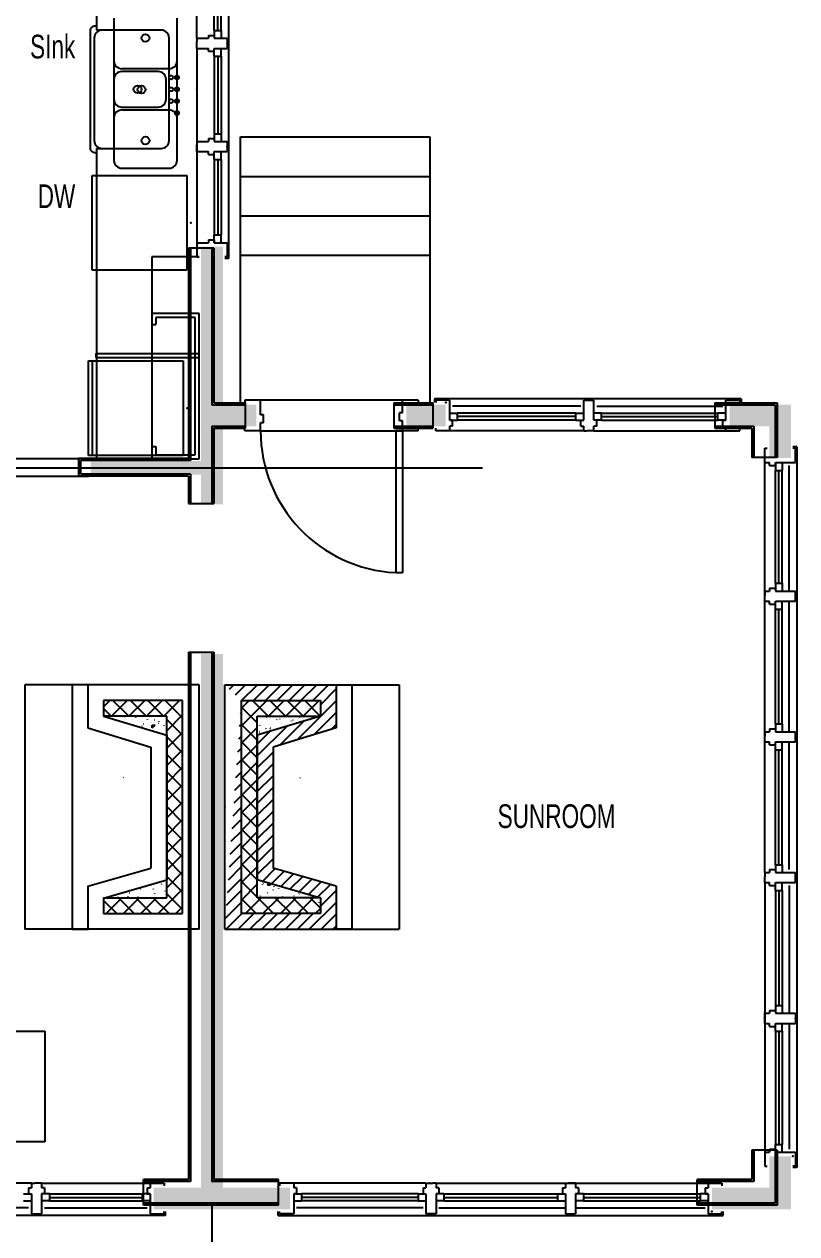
# Model space of a CAD drawing. Extents: x -743 to 664, y -463 to 298.
# Drawn here: x 214.3 to 410.2, y -292.5 to 14.1 of the extents above; entities that cross this region are included whole.
import ezdxf
from ezdxf.enums import TextEntityAlignment as Align

# ---------------------------------------------------------------- set-up
doc = ezdxf.new("R2010")
doc.units = 0
doc.header["$MEASUREMENT"] = 0
for name, color, linetype in [('1.1COLLINE', 7, 'Continuous'), ('1.1DEMO', 3, 'Continuous'), ('1.1DRWDWS', 1, 'Continuous'), ('1.1FILL', 7, 'Continuous'), ('1.1NOTES', 11, 'Continuous'), ('1.1RMNAMES', 5, 'Continuous'), ('1.1WALL', 7, 'Continuous')]:
    doc.layers.add(name, color=color, linetype=linetype)
doc.styles.add('DCADTXTSTYLE35', font='ARIAL NARROW')
doc.styles.add('DCADTXTSTYLE36', font='ARIAL NARROW')
doc.styles.add('DCADTXTSTYLE57', font='ARIAL NARROW')
pattern_1 = [(45, (0, 0), (-2.20971, 2.20971), []), (-45, (0, 0), (2.20971, 2.20971), [])]
pattern_2 = [(0, (0, 0), (0, 12), [0.75, -11.25]), (90, (0.75, 0), (-12, 7e-16), [0.75, -11.25]), (45, (0, 0), (-12, 12), [1.06066, -15.9099]), (45, (12, 0), (-12, 12), [1.0607, -15.9099]), (0, (6.75, 4.5), (0, 12), [0.75, -11.25]), (90, (6.75, 15.75), (-12, 7e-16), [0.75, -11.25]), (45, (6.75, 15.75), (-12, 12), [1.06066, -15.9099]), (45, (18.75, 15.75), (-12, 12), [1.06066, -15.9099]), (20, (0, 0), (-1.02606, 2.819078), [-2.925, 0.075]), (55, (0, 0), (-2.457456, 1.72073), [-2.925, 0.075]), (80, (0, 0), (-2.954423, 0.520945), [-2.925, 0.075])]

msp = doc.modelspace()

# ---------------------------------------------------------------- hatches: boundary and pattern name
at = {"layer": '1.1DRWDWS', "linetype": 'Continuous', "ltscale": 383.987732}
h = msp.add_hatch(dxfattribs=at)
h.set_pattern_fill('ansi31', color=11, scale=2.125, style=0, pattern_type=2)
h.set_pattern_definition([(45, (0, 0), (-1.502602, 1.502602), [])])
h.paths.add_polyline_path([(265.2, -153.28), (293.43, -153.28), (293.43, -164.22), (277.43, -169.07), (277.43, -199.74), (293.43, -204.33), (293.43, -215.28), (265.2, -215.28), (269.43, -157.28), (289.43, -157.28), (289.43, -161.21), (273.43, -166.06), (273.43, -202.75), (289.18, -207.28), (289.43, -211.28), (269.43, -211.28), (269.43, -157.28)], flags=0)
h = msp.add_hatch(dxfattribs=at)
h.set_pattern_fill('ansi37', color=11, scale=3.125, style=0, pattern_type=2)
h.set_pattern_definition(pattern_1)
h.paths.add_polyline_path([(234.71, -161.28), (234.48, -157.28), (254.48, -157.28), (254.48, -211.28), (234.48, -211.28), (234.48, -207.28), (250.48, -207.28), (250.48, -161.28)], flags=0)
h = msp.add_hatch(dxfattribs=at)
h.set_pattern_fill('ansi37', color=11, scale=3.125, style=0, pattern_type=2)
h.set_pattern_definition(pattern_1)
h.paths.add_polyline_path([(289.2, -161.28), (289.43, -157.28), (269.43, -157.28), (269.43, -211.28), (289.43, -211.28), (289.43, -207.28), (273.43, -207.28), (273.43, -161.28)], flags=0)
h = msp.add_hatch(dxfattribs=at)
h.set_pattern_fill('concrete', color=11, scale=0.75, style=0, pattern_type=2)
h.set_pattern_definition(pattern_2)
h.paths.add_polyline_path([(250.48, -161.28), (250.48, -166.06), (234.71, -161.28)], flags=0)
h = msp.add_hatch(dxfattribs=at)
h.set_pattern_fill('concrete', color=11, scale=0.75, style=0, pattern_type=2)
h.set_pattern_definition(pattern_2)
h.paths.add_polyline_path([(273.43, -161.28), (273.43, -166.06), (289.2, -161.28)], flags=0)
h = msp.add_hatch(dxfattribs=at)
h.set_pattern_fill('concrete', color=11, scale=0.75, style=0, pattern_type=2)
h.set_pattern_definition(pattern_2)
h.paths.add_polyline_path([(250.48, -207.54), (250.48, -202.75), (234.71, -207.54)], flags=0)
h = msp.add_hatch(dxfattribs=at)
h.set_pattern_fill('concrete', color=11, scale=0.75, style=0, pattern_type=2)
h.set_pattern_definition(pattern_2)
h.paths.add_polyline_path([(273.43, -207.54), (273.43, -202.75), (289.2, -207.54)], flags=0)
at = {"layer": '1.1FILL', "linetype": 'Continuous', "ltscale": 8}
for points in [[(259.2, -87.78), (259.2, -96.53), (231.2, -96.53), (231.2, -100.03), (259.2, -100.03), (259.2, -107.53), (264.7, -107.53), (264.7, -87.78), (273.2, -87.78), (273.2, -82.28), (264.7, -82.28), (264.7, -42.28), (259.2, -42.28)], [(311.2, -82.28), (311.2, -87.78), (321.2, -87.78), (321.2, -82.28)], [(393.2, -82.28), (393.2, -87.78), (403.2, -87.78), (403.2, -95.78), (408.7, -95.78), (408.7, -82.28)], [(281.7, -286.28), (281.7, -280.78), (264.7, -280.78), (264.7, -145.53), (259.2, -145.53), (259.2, -280.78), (247.2, -280.78), (247.2, -286.28)], [(408.7, -286.28), (408.7, -272.78), (403.2, -272.78), (403.2, -280.78), (388.7, -280.78), (388.7, -286.28)]]:
    msp.add_hatch(color=7, dxfattribs=at).paths.add_polyline_path(points, flags=0)

# ---------------------------------------------------------------- linework, layer by layer
at = {"layer": '1.1COLLINE', "color": 7, "linetype": 'Continuous', "ltscale": 96}
msp.add_line((-250.48, -98.28), (330.5, -98.28), dxfattribs=at)
at = {"layer": '1.1DEMO', "color": 11, "linetype": 'Continuous', "ltscale": 2}
for p, q in [((237.08, 15.64), (237.08, -20.36)), ((253.08, -20.36), (253.08, 15.64)), ((251.08, 2.87), (239.08, 2.87)), ((248.3, 2.14), (239.08, 2.14)), ((250.3, -4.86), (250.3, 0.14)), ((239.08, -6.86), (248.3, -6.86)), ((239.08, -7.6), (251.08, -7.6)), ((239.08, -22.36), (251.08, -22.36)), ((232.61, -69.34), (258.7, -69.34)), ((232.61, -70.34), (232.61, -69.34)), ((232.61, -70.34), (258.7, -70.34)), ((258.7, -70.34), (258.7, -69.34)), ((230.65, -95.15), (230.65, -71.15)), ((230.65, -71.15), (231.65, -71.15)), ((231.65, -71.15), (254.65, -71.15)), ((231.65, -95.15), (231.65, -71.15)), ((254.65, -71.15), (254.65, -95.15)), ((259.2, -87.78), (259.2, -87.78)), ((231.65, -95.15), (230.65, -95.15)), ((254.65, -95.15), (231.65, -95.15))]:
    msp.add_line(p, q, dxfattribs=at)
for centre, radius in [((245.08, 10.64), 1), ((251.58, 0.64), 0.5), ((243.08, -2.36), 1), ((251.58, -2.36), 0.5), ((251.58, -5.36), 0.5), ((245.08, -15.36), 1)]:
    msp.add_circle(centre, radius, dxfattribs=at)
for centre, start, end in [((239.08, 4.87), 180, 270), ((251.08, 4.87), 270, 360), ((239.08, 0.14), 90, 180), ((248.3, 0.14), 0, 90), ((239.08, -4.86), 180, 270), ((248.3, -4.86), 270, 360), ((239.08, -9.6), 90, 180), ((251.08, -9.6), 0, 90), ((239.08, -20.36), 180, 270), ((251.08, -20.36), 270, 360)]:
    msp.add_arc(centre, 2, start, end, dxfattribs=at)
msp.add_point((255.65, -83.15), dxfattribs=at)
at = {"layer": '1.1DRWDWS', "color": 3, "linetype": 'Continuous', "ltscale": 12}
for p, q in [((232.7, 41.72), (232.7, 12.64)), ((263.39, 12.57), (263.39, 31.72)), ((262.52, 12.57), (264.27, 12.57)), ((262.52, 12.57), (262.52, 10.57)), ((264.27, 12.57), (264.27, 10.57)), ((262.52, 6.02), (262.52, 8.02)), ((264.27, 6.02), (264.27, 8.02)), ((262.52, 6.02), (264.27, 6.02)), ((263.39, 6.02), (263.39, -13.61)), ((262.52, -13.61), (264.27, -13.61)), ((262.52, -13.61), (262.52, -15.61)), ((264.27, -13.61), (264.27, -15.61)), ((269.2, -81.78), (269.2, -14.42)), ((269.2, -14.42), (317.2, -14.42)), ((317.2, -14.42), (317.2, -81.78)), ((232.7, -17.36), (232.7, -96.03)), ((262.52, -20.16), (262.52, -18.16)), ((264.27, -20.16), (264.27, -18.16)), ((262.52, -20.16), (264.27, -20.16)), ((263.39, -20.16), (263.39, -39.27)), ((269.2, -24.42), (317.2, -24.42)), ((269.2, -34.42), (317.2, -34.42)), ((262.52, -39.27), (264.27, -39.27)), ((262.52, -41.27), (262.52, -39.27)), ((264.27, -41.27), (264.27, -39.27)), ((269.2, -44.42), (317.2, -44.42)), ((258.7, -59.17), (246.7, -59.17)), ((246.7, -59.17), (246.7, -61.97)), ((257.7, -60.17), (247.7, -60.17)), ((247.7, -60.17), (247.7, -61.97)), ((257.7, -95.03), (257.7, -60.17)), ((258.7, -96.03), (258.7, -59.17)), ((246.7, -61.97), (247.7, -61.97)), ((270.26, -81.15), (270.26, -81.78)), ((314.2, -81.15), (314.2, -81.78)), ((322.2, -84.46), (324.2, -84.46)), ((324.2, -86.21), (324.2, -84.46)), ((354.17, -85.33), (324.2, -85.33)), ((354.17, -86.21), (354.17, -84.46)), ((354.17, -84.46), (356.17, -84.46)), ((360.72, -84.46), (358.72, -84.46)), ((360.72, -86.21), (360.72, -84.46)), ((360.72, -85.33), (390.18, -85.33)), ((390.18, -86.21), (390.18, -84.46)), ((392.18, -84.46), (390.18, -84.46)), ((270.26, -88.9), (270.26, -88.28)), ((314.2, -88.9), (314.2, -88.28)), ((322.2, -86.21), (324.2, -86.21)), ((354.17, -86.21), (356.17, -86.21)), ((360.72, -86.21), (358.72, -86.21)), ((392.18, -86.21), (390.18, -86.21)), ((246.7, -92.91), (246.7, -96.03)), ((246.7, -92.91), (247.7, -92.91)), ((247.7, -92.91), (247.7, -95.03)), ((247.7, -95.03), (257.7, -95.03)), ((246.7, -96.03), (258.7, -96.03)), ((404.77, -96.94), (404.77, -98.94)), ((406.52, -96.94), (406.52, -98.94)), ((404.77, -98.94), (406.52, -98.94)), ((405.64, -127.54), (405.64, -98.94)), ((404.77, -127.54), (406.52, -127.54)), ((404.77, -127.54), (404.77, -129.54)), ((406.52, -127.54), (406.52, -129.54)), ((404.77, -134.09), (404.77, -132.09)), ((404.77, -134.09), (406.52, -134.09)), ((405.64, -163.22), (405.64, -134.09)), ((406.52, -134.09), (406.52, -132.09)), ((404.77, -163.22), (406.52, -163.22)), ((404.77, -163.22), (404.77, -165.22)), ((406.52, -163.22), (406.52, -165.22)), ((404.77, -169.77), (404.77, -167.77)), ((406.52, -169.77), (406.52, -167.77)), ((404.77, -169.77), (406.52, -169.77)), ((405.64, -198.9), (405.64, -169.77)), ((404.77, -198.9), (406.52, -198.9)), ((404.77, -198.9), (404.77, -200.9)), ((406.52, -198.9), (406.52, -200.9)), ((404.77, -205.45), (404.77, -203.45)), ((406.52, -205.45), (406.52, -203.45)), ((404.77, -205.45), (406.52, -205.45)), ((405.64, -205.45), (405.64, -234.57)), ((404.77, -234.57), (406.52, -234.57)), ((404.77, -234.57), (404.77, -236.57)), ((406.52, -234.57), (406.52, -236.57)), ((404.77, -241.12), (404.77, -239.12)), ((406.52, -241.12), (406.52, -239.12)), ((404.77, -241.12), (406.52, -241.12)), ((405.64, -241.12), (405.64, -269.78)), ((404.77, -269.78), (406.52, -269.78)), ((404.77, -271.78), (404.77, -269.78)), ((406.52, -271.78), (406.52, -269.78)), ((214.2, -282.34), (216.2, -282.34)), ((214.2, -284.09), (216.2, -284.09)), ((220.75, -282.34), (218.75, -282.34)), ((220.75, -284.09), (218.75, -284.09)), ((220.75, -282.34), (220.75, -284.09)), ((220.75, -283.22), (244.24, -283.22)), ((244.24, -282.34), (244.24, -284.09)), ((246.24, -282.34), (244.24, -282.34)), ((246.24, -284.09), (244.24, -284.09)), ((282.66, -282.34), (284.66, -282.34)), ((282.66, -284.09), (284.66, -284.09)), ((284.66, -282.34), (284.66, -284.09)), ((314.19, -283.22), (284.66, -283.22)), ((314.19, -282.34), (314.19, -284.09)), ((314.19, -282.34), (316.19, -282.34)), ((314.19, -284.09), (316.19, -284.09)), ((320.74, -282.34), (318.74, -282.34)), ((320.74, -284.09), (318.74, -284.09)), ((320.74, -282.34), (320.74, -284.09)), ((320.74, -283.22), (349.54, -283.22)), ((349.54, -282.34), (349.54, -284.09)), ((349.54, -282.34), (351.54, -282.34)), ((349.54, -284.09), (351.54, -284.09)), ((356.09, -282.34), (354.09, -282.34)), ((356.09, -284.09), (354.09, -284.09)), ((356.09, -282.34), (356.09, -284.09)), ((356.09, -283.22), (385.7, -283.22)), ((385.7, -282.34), (385.7, -284.09)), ((387.7, -282.34), (385.7, -282.34)), ((387.7, -284.09), (385.7, -284.09))]:
    msp.add_line(p, q, dxfattribs=at)
at = {"layer": '1.1DRWDWS', "color": 7, "linetype": 'Continuous', "ltscale": 12}
for p, q in [((266.2, -45.21), (266.2, 37.57)), ((258.08, 10.57), (258.08, 33.72)), ((258.08, 8.02), (258.08, -41.27)), ((396.12, -80.78), (318.36, -80.78)), ((356.17, -88.9), (322.2, -88.9)), ((358.72, -88.9), (392.18, -88.9)), ((410.2, -93), (410.2, -275.62)), ((402.08, -200.9), (402.08, -96.94)), ((402.08, -203.45), (402.08, -271.78)), ((216.2, -279.65), (188.2, -279.65)), ((218.75, -279.65), (246.24, -279.65)), ((316.19, -279.65), (282.66, -279.65)), ((318.74, -279.65), (387.7, -279.65)), ((250.17, -287.78), (184.36, -287.78)), ((278.73, -287.78), (391.55, -287.78))]:
    msp.add_line(p, q, dxfattribs=at)
at = {"layer": '1.1DRWDWS', "color": 11, "linetype": 'Continuous', "ltscale": 24}
for p, q in [((262.52, 12.57), (262.52, 31.72)), ((264.27, 12.57), (264.27, 31.72)), ((262.52, 6.02), (262.52, -13.61)), ((264.27, 6.02), (264.27, -13.61)), ((262.52, -20.16), (262.52, -39.27)), ((264.27, -20.16), (264.27, -39.27)), ((310.2, -81.15), (274.26, -81.15)), ((354.17, -84.46), (324.2, -84.46)), ((360.72, -84.46), (390.18, -84.46)), ((274.26, -88.9), (310.26, -88.9)), ((354.17, -86.21), (324.2, -86.21)), ((360.72, -86.21), (390.18, -86.21)), ((404.77, -127.54), (404.77, -98.94)), ((406.52, -127.54), (406.52, -98.94)), ((404.77, -163.22), (404.77, -134.09)), ((406.52, -163.22), (406.52, -134.09)), ((404.77, -198.9), (404.77, -169.77)), ((406.52, -198.9), (406.52, -169.77)), ((404.77, -205.45), (404.77, -234.57)), ((406.52, -205.45), (406.52, -234.57)), ((404.77, -241.12), (404.77, -269.78)), ((406.52, -241.12), (406.52, -269.78)), ((220.75, -282.34), (244.24, -282.34)), ((220.75, -284.09), (244.24, -284.09)), ((314.19, -282.34), (284.66, -282.34)), ((314.19, -284.09), (284.66, -284.09)), ((320.74, -282.34), (349.54, -282.34)), ((320.74, -284.09), (349.54, -284.09)), ((356.09, -282.34), (385.7, -282.34)), ((356.09, -284.09), (385.7, -284.09))]:
    msp.add_line(p, q, dxfattribs=at)
at = {"layer": '1.1DRWDWS', "color": 1, "linetype": 'Continuous', "ltscale": 12}
for p, q in [((231.09, 12.64), (231.09, -17.36)), ((232.7, 13.64), (232.09, 13.64)), ((249.08, 12.64), (232.7, 12.64)), ((232.09, 10.64), (232.09, -15.36)), ((251.08, -15.36), (251.08, 10.64)), ((232.09, -18.36), (232.7, -18.36)), ((232.7, -17.36), (249.08, -17.36)), ((230.48, -153.28), (214.48, -153.28)), ((214.48, -153.28), (214.48, -215.28)), ((293.43, -153.28), (309.43, -153.28)), ((309.43, -153.28), (309.43, -215.28)), ((234.48, -161.21), (250.48, -166.06)), ((289.43, -161.21), (273.43, -166.06)), ((250.48, -166.06), (250.48, -202.75)), ((273.43, -166.06), (273.43, -202.75)), ((234.48, -207.35), (250.48, -202.75)), ((289.43, -207.35), (273.43, -202.75)), ((230.48, -215.28), (214.48, -215.28)), ((293.43, -215.28), (309.43, -215.28))]:
    msp.add_line(p, q, dxfattribs=at)
at = {"layer": '1.1DRWDWS', "color": 3, "linetype": 'Continuous', "ltscale": 24}
for p, q in [((258.08, 10.57), (258.08, 9.82)), ((258.08, 10.57), (261.02, 10.57)), ((258.08, 8.02), (258.08, 9.77)), ((261.02, 11.32), (261.02, 10.57)), ((261.02, 11.32), (262.52, 11.32)), ((262.52, 11.32), (262.52, 10.57)), ((262.52, 10.57), (265.83, 10.57)), ((265.83, 10.57), (265.83, 8.02)), ((258.08, 8.02), (261.02, 8.02)), ((261.02, 7.27), (261.02, 8.02)), ((261.02, 7.27), (262.52, 7.27)), ((262.52, 7.27), (262.52, 8.02)), ((262.52, 8.02), (265.83, 8.02)), ((261.02, -14.86), (261.02, -15.61)), ((261.02, -14.86), (262.52, -14.86)), ((262.52, -14.86), (262.52, -15.61)), ((258.08, -15.61), (258.08, -16.36)), ((258.08, -15.61), (261.02, -15.61)), ((258.08, -18.16), (258.08, -16.41)), ((258.08, -18.16), (261.02, -18.16)), ((261.02, -18.91), (261.02, -18.16)), ((262.52, -15.61), (265.83, -15.61)), ((262.52, -18.91), (262.52, -18.16)), ((262.52, -18.16), (265.83, -18.16)), ((265.83, -15.61), (265.83, -18.16)), ((261.02, -18.91), (262.52, -18.91)), ((258.08, -41.27), (261.02, -41.27)), ((258.08, -41.27), (258.08, -44.86)), ((261.02, -40.52), (261.02, -41.27)), ((261.02, -40.52), (262.52, -40.52)), ((262.52, -40.52), (262.52, -41.27)), ((262.52, -41.27), (265.83, -41.27)), ((265.83, -41.27), (265.83, -44.86)), ((258.08, -44.86), (258.7, -44.86)), ((265.83, -44.86), (265.2, -44.86)), ((274.26, -81.15), (270.26, -81.15)), ((274.26, -84.9), (274.26, -81.15)), ((314.2, -81.15), (310.2, -81.15)), ((310.2, -84.4), (310.2, -81.15)), ((318.7, -81.15), (318.7, -81.78)), ((322.2, -81.15), (318.7, -81.15)), ((322.2, -86.21), (322.2, -81.15)), ((356.17, -86.21), (356.17, -81.15)), ((356.17, -81.15), (358.72, -81.15)), ((358.72, -86.21), (358.72, -81.15)), ((392.18, -81.15), (395.77, -81.15)), ((392.18, -86.21), (392.18, -81.15)), ((395.77, -81.15), (395.77, -81.78)), ((275.01, -84.9), (274.26, -84.9)), ((275.01, -86.9), (275.01, -84.9)), ((310.2, -84.4), (309.45, -84.4)), ((309.45, -86.4), (309.45, -84.4)), ((274.26, -88.9), (270.26, -88.9)), ((274.26, -88.9), (274.26, -86.9)), ((275.01, -86.9), (274.26, -86.9)), ((308.51, -88.9), (308.51, -124.9)), ((310.26, -88.9), (308.51, -88.9)), ((310.2, -86.4), (309.45, -86.4)), ((310.2, -88.9), (310.2, -86.4)), ((314.2, -88.9), (310.2, -88.9)), ((310.26, -88.9), (310.26, -124.9)), ((318.7, -88.9), (318.7, -88.28)), ((322.2, -88.9), (318.7, -88.9)), ((322.95, -86.21), (322.2, -86.21)), ((322.2, -88.9), (322.2, -87.71)), ((322.95, -87.71), (322.2, -87.71)), ((322.95, -87.71), (322.95, -86.21)), ((355.42, -86.21), (356.17, -86.21)), ((355.42, -87.71), (355.42, -86.21)), ((355.42, -87.71), (356.17, -87.71)), ((356.17, -88.9), (356.17, -87.71)), ((356.17, -88.9), (356.92, -88.9)), ((358.72, -88.9), (356.97, -88.9)), ((359.47, -86.21), (358.72, -86.21)), ((358.72, -88.9), (358.72, -87.71)), ((359.47, -87.71), (358.72, -87.71)), ((359.47, -87.71), (359.47, -86.21)), ((391.43, -86.21), (392.18, -86.21)), ((391.43, -87.71), (391.43, -86.21)), ((391.43, -87.71), (392.18, -87.71)), ((392.18, -88.9), (392.18, -87.71)), ((392.18, -88.9), (395.77, -88.9)), ((395.77, -88.9), (395.77, -88.28)), ((402.08, -96.94), (402.08, -93.35)), ((402.08, -93.35), (402.7, -93.35)), ((409.83, -93.35), (409.2, -93.35)), ((409.83, -96.94), (409.83, -93.35)), ((402.08, -96.94), (403.27, -96.94)), ((403.27, -97.69), (403.27, -96.94)), ((403.27, -97.69), (404.77, -97.69)), ((404.77, -96.94), (409.83, -96.94)), ((404.77, -97.69), (404.77, -96.94)), ((310.26, -124.9), (308.51, -124.9)), ((402.08, -129.54), (402.08, -130.66)), ((402.08, -129.54), (403.27, -129.54)), ((402.08, -132.09), (402.08, -130.71)), ((403.27, -128.79), (403.27, -129.54)), ((403.27, -128.79), (404.77, -128.79)), ((404.77, -128.79), (404.77, -129.54)), ((404.77, -129.54), (409.83, -129.54)), ((409.83, -132.09), (409.83, -129.54)), ((402.08, -132.09), (403.27, -132.09)), ((403.27, -132.84), (403.27, -132.09)), ((403.27, -132.84), (404.77, -132.84)), ((404.77, -132.84), (404.77, -132.09)), ((404.77, -132.09), (409.83, -132.09)), ((402.08, -165.22), (402.08, -166.34)), ((402.08, -165.22), (403.27, -165.22)), ((403.27, -164.47), (403.27, -165.22)), ((403.27, -164.47), (404.77, -164.47)), ((404.77, -164.47), (404.77, -165.22)), ((404.77, -165.22), (409.83, -165.22)), ((409.83, -167.77), (409.83, -165.22)), ((402.08, -167.77), (402.08, -166.39)), ((402.08, -167.77), (403.27, -167.77)), ((403.27, -168.52), (403.27, -167.77)), ((403.27, -168.52), (404.77, -168.52)), ((404.77, -168.52), (404.77, -167.77)), ((404.77, -167.77), (409.83, -167.77)), ((402.08, -200.9), (402.08, -202.01)), ((402.08, -200.9), (403.27, -200.9)), ((402.08, -203.45), (402.08, -202.06)), ((403.27, -200.15), (403.27, -200.9)), ((403.27, -200.15), (404.77, -200.15)), ((404.77, -200.15), (404.77, -200.9)), ((404.77, -200.9), (409.83, -200.9)), ((409.83, -203.45), (409.83, -200.9)), ((402.08, -203.45), (403.27, -203.45)), ((403.27, -204.2), (403.27, -203.45)), ((403.27, -204.2), (404.77, -204.2)), ((404.77, -204.2), (404.77, -203.45)), ((404.77, -203.45), (409.83, -203.45)), ((403.27, -235.82), (403.27, -236.57)), ((403.27, -235.82), (404.77, -235.82)), ((404.77, -235.82), (404.77, -236.57)), ((402.08, -236.57), (402.08, -236.36)), ((402.08, -239.12), (402.08, -236.41)), ((402.08, -236.57), (403.27, -236.57)), ((402.08, -239.12), (403.27, -239.12)), ((403.27, -239.87), (403.27, -239.12)), ((404.77, -236.57), (409.83, -236.57)), ((404.77, -239.87), (404.77, -239.12)), ((404.77, -239.12), (409.83, -239.12)), ((409.83, -236.57), (409.83, -239.12)), ((403.27, -239.87), (404.77, -239.87)), ((402.08, -271.78), (403.27, -271.78)), ((402.08, -271.78), (402.08, -275.28)), ((403.27, -271.03), (403.27, -271.78)), ((403.27, -271.03), (404.77, -271.03)), ((404.77, -271.03), (404.77, -271.78)), ((404.77, -271.78), (409.83, -271.78)), ((409.83, -271.78), (409.83, -275.28)), ((402.08, -275.28), (402.7, -275.28)), ((409.83, -275.28), (409.2, -275.28)), ((215.45, -280.84), (216.2, -280.84)), ((215.45, -280.84), (215.45, -282.34)), ((216.2, -279.65), (216.95, -279.65)), ((216.2, -279.65), (216.2, -280.84)), ((218.75, -279.65), (217, -279.65)), ((218.75, -279.65), (218.75, -280.84)), ((219.5, -280.84), (218.75, -280.84)), ((219.5, -280.84), (219.5, -282.34)), ((245.49, -280.84), (246.24, -280.84)), ((245.49, -280.84), (245.49, -282.34)), ((246.24, -279.65), (246.24, -280.84)), ((246.24, -279.65), (249.83, -279.65)), ((249.83, -279.65), (249.83, -280.28)), ((282.66, -279.65), (279.08, -279.65)), ((279.08, -279.65), (279.08, -280.28)), ((282.66, -279.65), (282.66, -280.84)), ((283.41, -280.84), (282.66, -280.84)), ((283.41, -280.84), (283.41, -282.34)), ((315.44, -280.84), (316.19, -280.84)), ((315.44, -280.84), (315.44, -282.34)), ((316.19, -279.65), (317.94, -279.65)), ((316.19, -279.65), (316.19, -280.84)), ((318.74, -279.65), (317.99, -279.65)), ((318.74, -279.65), (318.74, -280.84)), ((319.49, -280.84), (318.74, -280.84)), ((319.49, -280.84), (319.49, -282.34)), ((350.79, -280.84), (351.54, -280.84)), ((350.79, -280.84), (350.79, -282.34)), ((351.54, -279.65), (352.29, -279.65)), ((351.54, -279.65), (351.54, -280.84)), ((354.09, -279.65), (352.34, -279.65)), ((354.09, -279.65), (354.09, -280.84)), ((354.84, -280.84), (354.09, -280.84)), ((354.84, -280.84), (354.84, -282.34)), ((386.95, -280.84), (387.7, -280.84)), ((386.95, -280.84), (386.95, -282.34)), ((387.7, -279.65), (387.7, -280.84)), ((387.7, -279.65), (391.2, -279.65)), ((391.2, -279.65), (391.2, -280.28)), ((215.45, -282.34), (216.2, -282.34)), ((216.2, -282.34), (216.2, -287.4)), ((219.5, -282.34), (218.75, -282.34)), ((218.75, -282.34), (218.75, -287.4)), ((245.49, -282.34), (246.24, -282.34)), ((246.24, -282.34), (246.24, -287.4)), ((282.66, -282.34), (282.66, -287.4)), ((283.41, -282.34), (282.66, -282.34)), ((315.44, -282.34), (316.19, -282.34)), ((316.19, -282.34), (316.19, -287.4)), ((319.49, -282.34), (318.74, -282.34)), ((318.74, -282.34), (318.74, -287.4)), ((350.79, -282.34), (351.54, -282.34)), ((351.54, -282.34), (351.54, -287.4)), ((354.84, -282.34), (354.09, -282.34)), ((354.09, -282.34), (354.09, -287.4)), ((386.95, -282.34), (387.7, -282.34)), ((387.7, -282.34), (387.7, -287.4)), ((216.2, -287.4), (218.75, -287.4)), ((246.24, -287.4), (249.83, -287.4)), ((249.83, -287.4), (249.83, -286.78)), ((279.08, -287.4), (279.08, -286.78)), ((282.66, -287.4), (279.08, -287.4)), ((318.74, -287.4), (316.19, -287.4)), ((351.54, -287.4), (354.09, -287.4)), ((387.7, -287.4), (391.2, -287.4)), ((391.2, -287.4), (391.2, -286.78))]:
    msp.add_line(p, q, dxfattribs=at)
at = {"layer": '1.1DRWDWS', "color": 1, "linetype": 'Continuous', "ltscale": 2.0004}
for p, q in [((231.6, -48.22), (231.6, -24.22)), ((231.6, -24.22), (232.6, -24.22)), ((232.6, -48.22), (231.6, -48.22))]:
    msp.add_line(p, q, dxfattribs=at)
at = {"layer": '1.1DRWDWS', "color": 1, "linetype": 'Continuous', "ltscale": 6}
for p, q in [((232.6, -24.22), (255.6, -24.22)), ((255.6, -24.22), (255.6, -48.22)), ((255.6, -48.22), (232.6, -48.22))]:
    msp.add_line(p, q, dxfattribs=at)
at = {"layer": '1.1DRWDWS', "color": 1, "linetype": 'Continuous', "ltscale": 8}
for p, q in [((258.7, -44.86), (246.7, -44.86)), ((246.7, -44.86), (246.7, -95.91)), ((230.7, -96.03), (64.53, -96.03)), ((230.7, -100.53), (64.53, -100.53)), ((226.48, -153.28), (226.48, -215.28)), ((297.43, -153.28), (297.43, -215.28))]:
    msp.add_line(p, q, dxfattribs=at)
at = {"layer": '1.1DRWDWS', "color": 7, "linetype": 'Continuous', "ltscale": 24}
for p, q in [((266.2, -45.21), (265.2, -45.21)), ((318.36, -80.78), (318.36, -81.78)), ((396.12, -80.78), (396.12, -81.78)), ((410.2, -93), (409.2, -93)), ((410.2, -275.62), (409.2, -275.62)), ((250.17, -287.78), (250.17, -286.78)), ((278.73, -287.78), (278.73, -286.78)), ((391.55, -287.78), (391.55, -286.78))]:
    msp.add_line(p, q, dxfattribs=at)
at = {"layer": '1.1DRWDWS', "color": 11, "linetype": 'Continuous', "ltscale": 3}
for p, q in [((355.42, -82.71), (322.95, -82.71)), ((359.47, -82.71), (391.43, -82.71)), ((408.27, -129.54), (408.27, -97.69)), ((408.27, -165.22), (408.27, -132.09)), ((408.27, -200.15), (408.27, -167.77)), ((408.27, -204.2), (408.27, -236.57)), ((408.27, -239.12), (408.27, -271.03)), ((215.45, -285.84), (188.95, -285.84)), ((219.5, -285.84), (245.49, -285.84)), ((315.44, -285.84), (283.41, -285.84)), ((319.49, -285.84), (351.54, -285.84)), ((354.09, -285.84), (386.95, -285.84))]:
    msp.add_line(p, q, dxfattribs=at)
at = {"layer": '1.1DRWDWS', "color": 7, "linetype": 'Continuous', "ltscale": 383.987732}
for p, q in [((230.48, -153.28), (226.48, -153.28)), ((293.43, -153.28), (297.43, -153.28)), ((226.48, -215.28), (230.61, -215.28)), ((297.43, -215.28), (293.29, -215.28))]:
    msp.add_line(p, q, dxfattribs=at)
at = {"layer": '1.1DRWDWS', "color": 5, "linetype": 'Continuous', "ltscale": 383.987732}
for p, q in [((258.7, -153.28), (230.48, -153.28)), ((230.48, -153.28), (230.48, -164.22)), ((258.7, -215.28), (258.7, -153.28)), ((265.2, -153.28), (293.43, -153.28)), ((265.2, -215.28), (265.2, -153.28)), ((293.43, -153.28), (293.43, -164.22)), ((230.48, -204.33), (230.48, -215.28)), ((293.43, -204.33), (293.43, -215.28)), ((258.7, -215.28), (230.48, -215.28)), ((265.2, -215.28), (293.43, -215.28))]:
    msp.add_line(p, q, dxfattribs=at)
at = {"layer": '1.1DRWDWS', "color": 1, "linetype": 'Continuous', "ltscale": 383.987732}
for p, q in [((234.48, -157.28), (234.48, -161.28)), ((254.48, -157.28), (234.48, -157.28)), ((254.48, -211.28), (254.48, -157.28)), ((269.43, -211.28), (269.43, -157.28)), ((269.43, -157.28), (289.43, -157.28)), ((289.43, -157.28), (289.43, -161.28)), ((250.48, -161.28), (234.48, -161.28)), ((239.74, -161.42), (239.67, -161.39)), ((244.62, -160.64), (244.58, -160.62)), ((250.48, -207.28), (250.48, -161.28)), ((273.43, -207.28), (273.43, -161.28)), ((273.43, -161.28), (289.43, -161.28)), ((279.29, -160.64), (279.33, -160.62)), ((284.16, -161.42), (284.23, -161.39)), ((249.86, -163.7), (249.84, -163.63)), ((274.05, -163.7), (274.06, -163.63)), ((239.59, -176.87), (239.55, -176.8)), ((284.31, -176.87), (284.36, -176.8)), ((234.48, -207.28), (234.48, -211.28)), ((234.48, -207.28), (250.48, -207.28)), ((234.88, -208.47), (234.84, -208.41)), ((289.43, -207.28), (273.43, -207.28)), ((289.02, -208.47), (289.06, -208.41)), ((289.43, -207.28), (289.43, -211.28)), ((234.48, -211.28), (254.48, -211.28)), ((235.41, -210.02), (235.34, -209.99)), ((289.43, -211.28), (269.43, -211.28)), ((288.49, -210.02), (288.56, -209.99))]:
    msp.add_line(p, q, dxfattribs=at)
at = {"layer": '1.1DRWDWS', "color": 5, "linetype": 'Continuous', "ltscale": 12}
for p, q in [((230.48, -164.22), (246.48, -169.07)), ((293.43, -164.22), (277.43, -169.07)), ((246.48, -169.07), (246.48, -199.74)), ((277.43, -169.07), (277.43, -199.74)), ((230.48, -204.33), (246.48, -199.74)), ((293.43, -204.33), (277.43, -199.74))]:
    msp.add_line(p, q, dxfattribs=at)
at = {"layer": '1.1DRWDWS', "color": 1, "linetype": 'Continuous', "ltscale": 12}
for centre, radius in [((253.08, 0.64), 0.5), ((244.08, -2.42), 1), ((253.08, -2.36), 0.5), ((253.08, -5.36), 0.5), ((253.08, -8.36), 0.5)]:
    msp.add_circle(centre, radius, dxfattribs=at)
for centre, radius, start, end in [((232.09, 12.64), 1, 90, 180), ((234.09, 10.64), 2, 90, 180), ((249.08, 10.64), 2, 0, 90), ((232.09, -17.36), 1, 180, 270), ((234.09, -15.36), 2, 180, 270), ((249.08, -15.36), 2, 270, 360)]:
    msp.add_arc(centre, radius, start, end, dxfattribs=at)
at = {"layer": '1.1DRWDWS', "color": 1, "linetype": 'Continuous', "ltscale": 24}
msp.add_arc((310.26, -88.9), 36, 180, 267.2168, dxfattribs=at)
at = {"layer": '1.1DRWDWS', "color": 3, "linetype": 'Continuous', "ltscale": 12}
for p in [(265.83, 9.29), (265.83, -16.89), (265.83, -16.89), (402.08, -129.46), (409.83, -130.82), (409.83, -130.82), (409.83, -130.82), (402.08, -165.13), (409.83, -166.5), (409.83, -166.5), (402.08, -200.81), (409.83, -202.17), (402.08, -237.29), (402.08, -237.33), (409.83, -237.85), (317.06, -279.65), (353.21, -279.65), (353.26, -279.65)]:
    msp.add_point(p, dxfattribs=at)
at = {"layer": '1.1DRWDWS', "color": 1, "linetype": 'Continuous', "ltscale": 12}
msp.add_point((258.08, -2.36), dxfattribs=at)
msp.add_point((258.08, -2.36), dxfattribs=at)
at = {"layer": '1.1DRWDWS', "color": 1, "linetype": 'Continuous', "ltscale": 2.0004}
msp.add_point((256.6, -36.22), dxfattribs=at)
at = {"layer": '1.1DRWDWS', "color": 51, "linetype": 'Continuous'}
for p in [(321.2, -81.78), (409.2, -272.78), (388.7, -286.78)]:
    msp.add_point(p, dxfattribs=at)
at = {"layer": '1.1DRWDWS', "color": 51, "linetype": 'Continuous', "ltscale": 12}
msp.add_point((311.2, -88.28), dxfattribs=at)
at = {"layer": '1.1NOTES', "color": 11, "linetype": 'Continuous', "ltscale": 12}
for p, q in [((191.56, -241.13), (219.56, -241.13)), ((219.56, -241.13), (219.56, -269.13)), ((219.56, -269.13), (191.56, -269.13))]:
    msp.add_line(p, q, dxfattribs=at)
at = {"layer": '1.1WALL'}
for p, q in [((255.97, -42.65), (255.97, -88.27)), ((262.42, -42.65), (255.97, -42.65)), ((256.46, -42.65), (256.46, -87.78)), ((261.92, -42.65), (261.92, -82.32)), ((262.42, -42.65), (262.42, -81.83)), ((261.92, -82.32), (270.35, -82.32)), ((262.42, -81.83), (270.35, -81.83)), ((270.35, -81.83), (270.35, -88.27)), ((308.04, -81.83), (317.96, -81.83)), ((308.04, -81.83), (308.04, -88.27)), ((308.04, -82.32), (317.96, -82.32)), ((317.96, -81.83), (317.96, -88.27)), ((389.38, -81.83), (405.25, -81.83)), ((389.38, -81.83), (389.38, -88.27)), ((389.38, -82.32), (404.75, -82.32)), ((404.75, -82.32), (404.75, -95.71)), ((405.25, -81.83), (405.25, -95.71)), ((255.97, -88.27), (255.97, -95.96)), ((256.46, -87.78), (256.46, -96.46)), ((261.92, -87.78), (270.35, -87.78)), ((261.92, -87.78), (261.92, -107.37)), ((262.42, -88.27), (270.35, -88.27)), ((262.42, -88.27), (262.42, -107.37)), ((308.04, -87.78), (317.96, -87.78)), ((308.04, -88.27), (317.96, -88.27)), ((389.38, -87.78), (399.3, -87.78)), ((389.38, -88.27), (398.8, -88.27)), ((398.8, -88.27), (398.8, -95.71)), ((399.3, -87.78), (399.3, -95.71)), ((255.97, -95.96), (228.2, -95.96)), ((228.2, -100.42), (228.2, -95.96)), ((256.46, -96.46), (228.69, -96.46)), ((228.69, -99.93), (228.69, -96.46)), ((405.25, -95.71), (398.8, -95.71)), ((255.97, -100.42), (228.2, -100.42)), ((256.46, -99.93), (228.69, -99.93)), ((255.97, -100.42), (255.97, -107.37)), ((256.46, -99.93), (256.46, -107.37)), ((255.97, -107.37), (262.42, -107.37)), ((255.97, -145.06), (262.42, -145.06)), ((255.97, -145.06), (255.97, -278.71)), ((256.46, -145.06), (256.46, -279.21)), ((261.92, -145.06), (261.92, -279.21)), ((262.42, -145.06), (262.42, -278.71)), ((405.25, -271.28), (398.8, -271.28)), ((398.8, -271.28), (398.8, -278.71)), ((399.3, -271.28), (399.3, -279.21)), ((404.75, -271.28), (404.75, -284.67)), ((405.25, -271.28), (405.25, -285.16)), ((244.56, -285.16), (244.56, -278.71)), ((255.97, -278.71), (244.56, -278.71)), ((278.78, -278.71), (262.42, -278.71)), ((278.78, -285.16), (278.78, -278.71)), ((384.91, -285.16), (384.91, -278.71)), ((398.8, -278.71), (384.91, -278.71)), ((256.46, -279.21), (244.56, -279.21)), ((278.78, -279.21), (261.92, -279.21)), ((399.3, -279.21), (384.91, -279.21)), ((278.78, -284.67), (244.56, -284.67)), ((261.92, -284.67), (261.92, -344.18)), ((404.75, -284.67), (384.91, -284.67)), ((278.78, -285.16), (244.56, -285.16)), ((405.25, -285.16), (384.91, -285.16))]:
    msp.add_line(p, q, dxfattribs=at)
at = {"layer": '1.1WALL', "color": 1, "linetype": 'Continuous', "ltscale": 12}
msp.add_point((265.2, -184.28), dxfattribs=at)

# ---------------------------------------------------------------- texts
at = {"layer": '1.1NOTES', "color": 3, "linetype": 'Continuous', "ltscale": 12, "width": 0.833333}
for s, style, p in [('SInk', 'DCADTXTSTYLE35', (227.29, 3.67)), ('DW', 'DCADTXTSTYLE36', (227.29, -34.26))]:
    msp.add_text(s, height=6, dxfattribs=dict(at, style=style)).set_placement(p, align=Align.BOTTOM_RIGHT)
at = {"layer": '1.1RMNAMES', "color": 5, "linetype": 'Continuous', "ltscale": 8, "style": 'DCADTXTSTYLE57', "width": 0.833333}
msp.add_text('SUNROOM', height=6, dxfattribs=at).set_placement((334.35, -191.39), align=Align.BOTTOM_LEFT)

doc.saveas('drawing.dxf')
